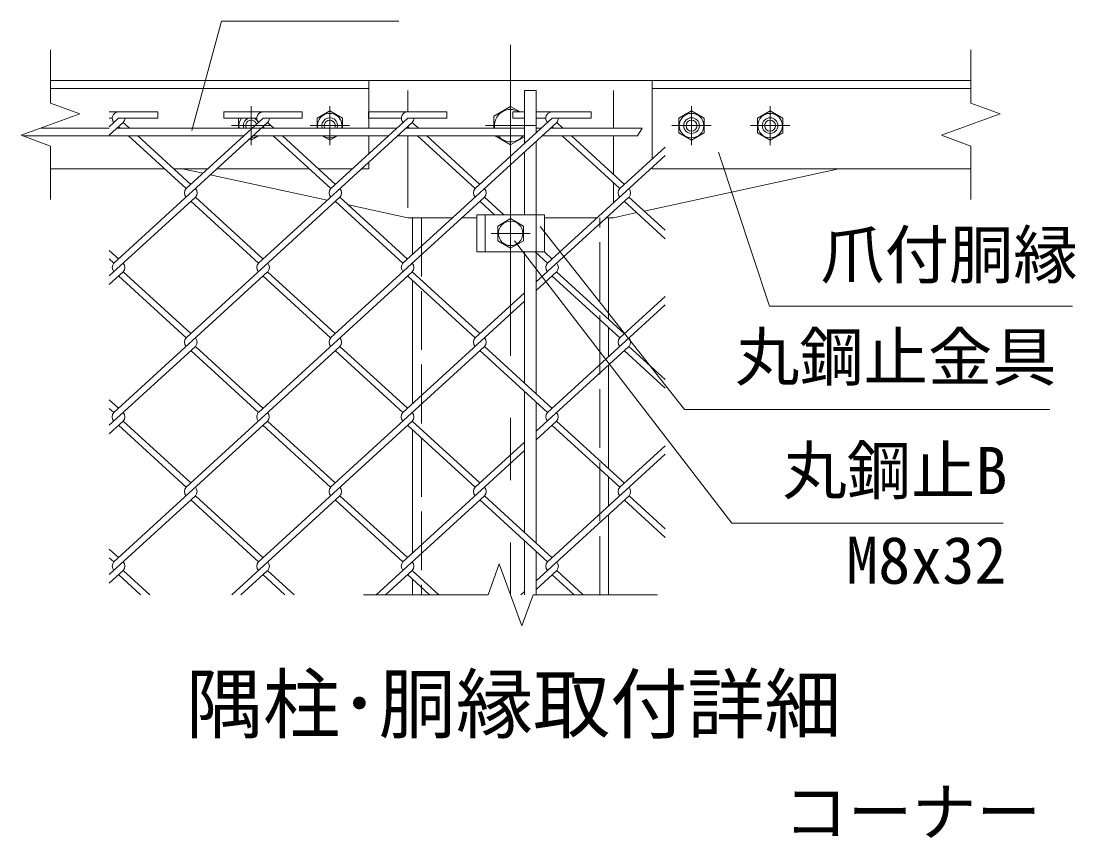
# Model space of a CAD drawing. Units: millimetres at full size; details may follow other scales. Extents: x -8400 to 8400, y -5940 to 5940.
# Drawn here: x 1756 to 3908, y 2171 to 3839 of the extents above; entities that cross this region are included whole.
import ezdxf
from ezdxf.enums import TextEntityAlignment as Align

# ---------------------------------------------------------------- set-up
doc = ezdxf.new("R2010")
doc.units = ezdxf.units.MM
doc.header["$LTSCALE"] = 20
doc.linetypes.add('DASHED', pattern=[7.5, 6, -1.5])
doc.linetypes.add('USER1', pattern=[50.8, 31.75, -6.35, 6.35, -6.35])
for name, color, linetype, lineweight in [('0-0_D-STR1', 1, 'Continuous', 18), ('0-1_D-BMK', 2, 'USER1', 13), ('0-2_D-STR3', 3, 'Continuous', 13), ('0-4_D-STR-DIM', 7, 'Continuous', 13), ('0-8_D-STR-TXT', 7, 'Continuous', 13), ('0-9_D-TTL-TXT', 7, 'Continuous', 13), ('0-A_D-STR2', 7, 'Continuous', 13)]:
    doc.layers.add(name, color=color, linetype=linetype, lineweight=lineweight)
doc.styles.add('ＭＳ ゴシック', font='')
doc.styles.get('ＭＳ ゴシック').set_extended_font_data('MS Gothic')

msp = doc.modelspace()

# ---------------------------------------------------------------- linework, layer by layer
at = {"layer": '0-0_D-STR1'}
for p, q in [((2465.49, 3717.97), (1815.49, 3717.97)), ((2465.49, 3717.97), (2465.49, 3620.97)), ((3043.75, 3717.97), (3043.75, 3558.28)), ((3043.75, 3717.97), (3693.75, 3717.97)), ((2465.49, 3701.97), (1815.49, 3701.97)), ((3043.75, 3701.97), (3693.75, 3701.97)), ((2465.49, 3604.97), (2465.49, 3568.88)), ((2465.49, 3551.95), (2465.49, 3537.97)), ((2048.13, 3537.97), (1815.49, 3537.97)), ((2136.85, 3537.97), (2067.07, 3537.97)), ((2343.04, 3537.97), (2155.33, 3537.97)), ((2431.76, 3537.97), (2361.98, 3537.97)), ((2465.49, 3537.97), (2450.24, 3537.97)), ((3043.75, 3540.91), (3043.75, 3537.97)), ((3043.75, 3537.97), (3693.75, 3537.97)), ((2554.62, 3437.97), (2554.62, 3362.95)), ((2954.62, 3437.97), (2954.62, 3230.43)), ((2554.62, 3309.37), (2554.62, 3058.42)), ((2954.62, 3213.07), (2954.62, 3154.72)), ((2954.62, 3137.36), (2954.62, 2925.47)), ((2554.62, 3004.45), (2554.62, 2753.47)), ((2954.62, 2908.11), (2954.62, 2849.33)), ((2954.62, 2831.97), (2954.62, 2667.97)), ((2554.62, 2699.49), (2554.62, 2667.97))]:
    msp.add_line(p, q, dxfattribs=at)
at = {"layer": '0-0_D-STR1', "linetype": 'DASHED'}
for p, q in [((2572.62, 3437.97), (2572.62, 2667.97)), ((2936.62, 2667.97), (2936.62, 3437.97))]:
    msp.add_line(p, q, dxfattribs=at)
at = {"layer": '0-1_D-BMK'}
for p, q in [((2754.62, 3791), (2754.62, 2667.97)), ((2225.13, 3585.97), (2225.13, 3665.97)), ((2385.49, 3585.97), (2385.49, 3665.97)), ((3123.75, 3585.97), (3123.75, 3665.97)), ((3284.11, 3585.97), (3284.11, 3665.97)), ((2185.13, 3625.97), (2265.13, 3625.97)), ((2345.49, 3625.97), (2425.49, 3625.97)), ((2805.62, 3625.97), (2703.62, 3625.97)), ((3163.75, 3625.97), (3083.75, 3625.97)), ((3324.11, 3625.97), (3244.11, 3625.97)), ((2714.62, 3405.97), (2794.62, 3405.97))]:
    msp.add_line(p, q, dxfattribs=at)
at = {"layer": '0-2_D-STR3'}
for p, q in [((2084.62, 3717.97), (3424.62, 3717.97)), ((2544.62, 3697.97), (2544.62, 3654.12)), ((2782.62, 3697.97), (2806.62, 3697.97)), ((2782.62, 3589.23), (2782.62, 3697.97)), ((2806.62, 3611.22), (2806.62, 3697.97)), ((2964.62, 3697.97), (2964.62, 3620.97)), ((2754.62, 3665.23), (2774.21, 3653.92)), ((2199.13, 3640.98), (2199.36, 3641.12)), ((2199.13, 3620.97), (2199.13, 3640.98)), ((2359.49, 3640.98), (2385.49, 3655.99)), ((2359.49, 3620.97), (2359.49, 3640.98)), ((2385.49, 3655.99), (2411.49, 3640.98)), ((2411.49, 3640.98), (2411.49, 3620.97)), ((3123.75, 3655.99), (3097.75, 3640.98)), ((3097.75, 3640.98), (3097.75, 3610.96)), ((3149.75, 3640.98), (3123.75, 3655.99)), ((3149.75, 3610.96), (3149.75, 3640.98)), ((3284.11, 3655.99), (3258.11, 3640.98)), ((3258.11, 3640.98), (3258.11, 3610.96)), ((3310.11, 3640.98), (3284.11, 3655.99)), ((3310.11, 3610.96), (3310.11, 3640.98)), ((1935.49, 3620.97), (1796.26, 3620.97)), ((2522.34, 3620.97), (1951.47, 3620.97)), ((2251.13, 3622.19), (2251.13, 3620.97)), ((2782.62, 3620.97), (2540.82, 3620.97)), ((2544.62, 3623.49), (2544.62, 3620.97)), ((2817.25, 3620.97), (2806.62, 3620.97)), ((3022.92, 3620.97), (2836.2, 3620.97)), ((2209.97, 3604.97), (1758.87, 3604.97)), ((2209.79, 3604.8), (2209.5, 3604.97)), ((2225.13, 3595.95), (2221.12, 3598.26)), ((2240.75, 3604.97), (2225.13, 3595.95)), ((2504.88, 3604.97), (2228.44, 3604.97)), ((2385.49, 3595.95), (2369.86, 3604.97)), ((2401.12, 3604.97), (2385.49, 3595.95)), ((2782.62, 3604.97), (2523.35, 3604.97)), ((2544.62, 3604.97), (2544.62, 3457.97)), ((2754.62, 3586.71), (2722.99, 3604.97)), ((2782.62, 3602.88), (2754.62, 3586.71)), ((3013.69, 3604.97), (2818.74, 3604.97)), ((2964.62, 3604.97), (2964.62, 3526.23)), ((3097.75, 3610.96), (3123.75, 3595.95)), ((3123.75, 3595.95), (3149.75, 3610.96)), ((3258.11, 3610.96), (3284.11, 3595.95)), ((3284.11, 3595.95), (3310.11, 3610.96)), ((2806.62, 3443.97), (2806.62, 3593.86)), ((2782.62, 3443.97), (2782.62, 3571.87)), ((2084.62, 3537.97), (2126.84, 3528.79)), ((3027.15, 3451.56), (3424.62, 3537.97)), ((2141.77, 3525.55), (2380.13, 3473.73)), ((2964.62, 3508.87), (2964.62, 3468.41)), ((2395.44, 3470.4), (2398.57, 3469.72)), ((2423.41, 3464.32), (2544.62, 3437.97)), ((2964.62, 3437.97), (3011.84, 3448.24)), ((2544.62, 3437.97), (2636.49, 3437.97)), ((2654.96, 3437.97), (2685.82, 3437.97)), ((2685.82, 3443.97), (2823.42, 3443.97)), ((2685.82, 3443.97), (2685.82, 3367.97)), ((2728.62, 3420.98), (2754.62, 3435.99)), ((2754.62, 3435.99), (2780.62, 3420.98)), ((2823.42, 3443.97), (2823.42, 3367.97)), ((2823.42, 3437.97), (2931.4, 3437.97)), ((2949.87, 3437.97), (2964.62, 3437.97)), ((2728.62, 3390.96), (2728.62, 3420.98)), ((2780.62, 3420.98), (2780.62, 3390.96)), ((2754.62, 3375.95), (2728.62, 3390.96)), ((2780.62, 3390.96), (2754.62, 3375.95)), ((2685.82, 3367.97), (2823.42, 3367.97)), ((2782.62, 3100.44), (2782.62, 3367.97)), ((2806.62, 3078.45), (2806.62, 3366.05)), ((2782.62, 2795.53), (2782.62, 3083.08)), ((2806.62, 2773.54), (2806.62, 3061.09)), ((2782.62, 2667.97), (2782.62, 2778.17)), ((2806.62, 2667.97), (2806.62, 2756.18))]:
    msp.add_line(p, q, dxfattribs=at)
at = {"layer": '0-2_D-STR3', "linetype": 'DASHED'}
for p, q in [((2702.62, 3443.97), (2702.62, 3367.97)), ((2806.62, 3443.97), (2806.62, 3367.97))]:
    msp.add_line(p, q, dxfattribs=at)
at = {"layer": '0-2_D-STR3'}
msp.add_lwpolyline([(2720.62, 3620.97), (2720.62, 3645.6), (2754.62, 3665.23)], dxfattribs=at)
for centre, radius in [((3123.75, 3625.97), 25), ((3123.75, 3625.97), 16), ((3284.11, 3625.97), 25), ((3284.11, 3625.97), 16), ((3123.75, 3625.97), 11.2), ((3284.11, 3625.97), 11.2), ((2754.62, 3405.97), 25)]:
    msp.add_circle(centre, radius, dxfattribs=at)
for centre, radius, start, end in [((2225.13, 3625.97), 25, 142.70925, 191.53696), ((2225.13, 3625.97), 16, 108.79877, 198.20996), ((2225.13, 3625.97), 16, 23.36442, 71.20123), ((2385.49, 3625.97), 25, 348.46304, 191.53696), ((2385.49, 3625.97), 16, 341.79004, 198.20996), ((2754.62, 3625.97), 33, 57.87216, 188.71474), ((2225.13, 3625.97), 11.2, 14.57649, 206.51477), ((2225.13, 3625.97), 25, 348.46304, 353.73998), ((2385.49, 3625.97), 11.2, 333.48523, 206.51477), ((2225.13, 3625.97), 25, 267.65321, 302.85988), ((2385.49, 3625.97), 25, 237.14012, 302.85988), ((2754.62, 3625.97), 33, 219.5212, 320.4788)]:
    msp.add_arc(centre, radius, start, end, dxfattribs=at)
at = {"layer": '0-4_D-STR-DIM'}
for p, q in [((1815.49, 3780.97), (1815.49, 3671.58)), ((3693.75, 3780.97), (3693.75, 3671.58)), ((1815.49, 3671.58), (1875.4, 3649.77)), ((3693.75, 3671.58), (3753.65, 3649.77)), ((1875.4, 3649.77), (1755.59, 3606.17)), ((3753.65, 3649.77), (3633.84, 3606.17)), ((3022.92, 3620.97), (3013.69, 3604.97)), ((1755.59, 3606.17), (1815.49, 3584.36)), ((3633.84, 3606.17), (3693.75, 3584.36)), ((1815.49, 3584.36), (1815.49, 3474.97)), ((3693.75, 3584.36), (3693.75, 3474.97)), ((2731.53, 2731.4), (2708.44, 2667.97)), ((2777.7, 2604.54), (2731.53, 2731.4)), ((2454.62, 2667.97), (2708.44, 2667.97)), ((2800.79, 2667.97), (2777.7, 2604.54)), ((2800.79, 2667.97), (3054.62, 2667.97))]:
    msp.add_line(p, q, dxfattribs=at)
at = {"layer": '0-8_D-STR-TXT'}
for points in [[(2526.64, 3839.46), (2164.9, 3839.46), (2103.74, 3615.79)], [(3901.13, 3257.45), (3283.03, 3257.45), (3178.89, 3571.96)], [(3854.8, 3046.06), (3109.3, 3046.06), (2815, 3420.03)], [(3759.66, 2814.42), (3206.03, 2814.42), (2762.32, 3390.67)]]:
    msp.add_lwpolyline(points, dxfattribs=at)
at = {"layer": '0-A_D-STR2'}
for p, q in [((1935.49, 3653.92), (2034.51, 3653.92)), ((1954.51, 3641.12), (1935.49, 3623.69)), ((1935.49, 3641.12), (1941.66, 3641.12)), ((2249.42, 3641.12), (2092.49, 3497.32)), ((2169.42, 3653.92), (2329.42, 3653.92)), ((2169.42, 3641.12), (2169.42, 3653.92)), ((2169.42, 3641.12), (2236.57, 3641.12)), ((2249.42, 3641.12), (2329.42, 3641.12)), ((2329.42, 3641.12), (2329.42, 3653.92)), ((2544.55, 3641.32), (2387.4, 3497.32)), ((2464.55, 3654.12), (2624.55, 3654.12)), ((2464.55, 3641.32), (2464.55, 3654.12)), ((2464.55, 3641.32), (2531.7, 3641.32)), ((2839.24, 3641.12), (2682.31, 3497.32)), ((2759.24, 3653.92), (2782.62, 3653.92)), ((2759.24, 3641.12), (2759.24, 3653.92)), ((2759.24, 3641.12), (2782.62, 3641.12)), ((2806.62, 3653.92), (2919.24, 3653.92)), ((2806.62, 3641.12), (2826.39, 3641.12)), ((2839.24, 3641.12), (2919.24, 3641.12)), ((2919.24, 3641.12), (2919.24, 3653.92)), ((1963.98, 3632.44), (1935.49, 3606.33)), ((2258.65, 3632.65), (1944.82, 3345.08)), ((1957.55, 3620.97), (1954.51, 3623.76)), ((1976.49, 3620.97), (1963.98, 3632.44)), ((2553.57, 3632.65), (2239.73, 3345.08)), ((2252.46, 3620.97), (2249.18, 3623.97)), ((2271.4, 3620.97), (2258.65, 3632.65)), ((2848.71, 3632.44), (2534.86, 3344.84)), ((2547.37, 3620.97), (2544.09, 3623.97)), ((2566.31, 3620.97), (2553.57, 3632.65)), ((2842.28, 3620.97), (2839.24, 3623.76)), ((2861.23, 3620.97), (2848.71, 3632.44)), ((2092.49, 3497.32), (1975.01, 3604.97)), ((2101.96, 3506), (1993.95, 3604.97)), ((2387.4, 3497.32), (2269.92, 3604.97)), ((2396.87, 3506), (2288.86, 3604.97)), ((2682.31, 3497.32), (2564.83, 3604.97)), ((2691.78, 3506), (2583.78, 3604.97)), ((2977.22, 3497.32), (2859.74, 3604.97)), ((2986.7, 3506), (2878.69, 3604.97)), ((3069.91, 3582.25), (2977.22, 3497.32)), ((3069.91, 3564.89), (2829.77, 3344.84)), ((2111.2, 3480.17), (1935.49, 3319.17)), ((2406.11, 3480.17), (2092.28, 3192.6)), ((2239.73, 3345.08), (2101.75, 3471.51)), ((2249.2, 3353.76), (2111.22, 3480.2)), ((2701.02, 3480.17), (2387.19, 3192.6)), ((2534.86, 3344.84), (2396.64, 3471.49)), ((2544.33, 3353.52), (2406.11, 3480.17)), ((2721.58, 3443.97), (2691.55, 3471.49)), ((2740.53, 3443.97), (2701.02, 3480.17)), ((2995.93, 3480.17), (2806.62, 3306.7)), ((3069.91, 3395.03), (2986.46, 3471.49)), ((3069.91, 3412.39), (2995.93, 3480.17)), ((1954.29, 3353.76), (1935.49, 3370.99)), ((2829.77, 3344.84), (2804.52, 3367.97)), ((2839.24, 3353.52), (2823.47, 3367.97)), ((1944.82, 3345.08), (1935.49, 3353.63)), ((1963.77, 3327.72), (1935.49, 3301.81)), ((2258.68, 3327.72), (1944.82, 3040.12)), ((2092.28, 3192.6), (1954.29, 3319.04)), ((2101.75, 3201.28), (1963.77, 3327.72)), ((2553.57, 3327.69), (2239.73, 3040.12)), ((2387.19, 3192.6), (2249.2, 3319.04)), ((2396.66, 3201.28), (2258.68, 3327.72)), ((2682.07, 3192.58), (2544.92, 3318.26)), ((2691.55, 3201.26), (2553.57, 3327.69)), ((2848.48, 3327.69), (2806.62, 3289.34)), ((2977.22, 3192.36), (2839, 3319.01)), ((2986.7, 3201.04), (2848.48, 3327.69)), ((2782.62, 3284.71), (2682.07, 3192.58)), ((3069.91, 3277.29), (2977.22, 3192.36)), ((2782.62, 3267.35), (2534.64, 3040.12)), ((3069.91, 3260.36), (2829.53, 3040.1)), ((2111.22, 3175.24), (1935.49, 3014.21)), ((2406.13, 3175.24), (2092.28, 2887.64)), ((2239.73, 3040.12), (2102.57, 3165.8)), ((2249.2, 3048.8), (2111.22, 3175.24)), ((2701.02, 3175.22), (2387.19, 2887.64)), ((2534.64, 3040.12), (2396.66, 3166.56)), ((2544.12, 3048.8), (2406.13, 3175.24)), ((2829.53, 3040.1), (2691.55, 3166.53)), ((2839, 3048.78), (2701.02, 3175.22)), ((2995.93, 3175.22), (2806.62, 3001.74)), ((3069.91, 3090.07), (2986.46, 3166.53)), ((3069.91, 3107.43), (2995.93, 3175.22)), ((1954.29, 3048.8), (1935.49, 3066.03)), ((1944.82, 3040.12), (1935.49, 3048.67)), ((1963.77, 3022.76), (1935.49, 2996.85)), ((2258.68, 3022.76), (1944.82, 2735.16)), ((2092.28, 2887.64), (1954.29, 3014.08)), ((2101.75, 2896.32), (1963.76, 3022.76)), ((2553.59, 3022.76), (2239.73, 2735.16)), ((2387.19, 2887.64), (2249.2, 3014.08)), ((2396.66, 2896.32), (2258.68, 3022.76)), ((2682.1, 2887.64), (2544.12, 3014.08)), ((2691.57, 2896.32), (2553.59, 3022.76)), ((2848.48, 3022.74), (2806.62, 2984.38)), ((2977.22, 2887.4), (2839, 3014.06)), ((2986.7, 2896.08), (2848.48, 3022.74)), ((2782.62, 2979.75), (2682.1, 2887.64)), ((3069.91, 2972.33), (2977.22, 2887.4)), ((2782.62, 2962.39), (2534.64, 2735.16)), ((3069.91, 2954.97), (2829.79, 2734.94)), ((2111.22, 2870.28), (1935.49, 2709.25)), ((2249.2, 2743.84), (2111.22, 2870.28)), ((2406.13, 2870.28), (2185.35, 2667.97)), ((2544.12, 2743.84), (2406.13, 2870.28)), ((2701.04, 2870.28), (2480.26, 2667.97)), ((2839.26, 2743.62), (2701.04, 2870.28)), ((2996.17, 2870.04), (2806.62, 2696.35)), ((3069.91, 2802.47), (2996.17, 2870.04)), ((2239.73, 2735.16), (2101.75, 2861.6)), ((2534.64, 2735.16), (2396.66, 2861.6)), ((2829.79, 2734.94), (2691.57, 2861.6)), ((3069.91, 2785.11), (2986.7, 2861.36)), ((1954.29, 2743.84), (1935.49, 2761.07)), ((1944.82, 2735.16), (1935.49, 2743.71)), ((1963.77, 2717.8), (1935.49, 2691.89)), ((2018.15, 2667.97), (1963.77, 2717.8)), ((2258.68, 2717.8), (2204.3, 2667.97)), ((2313.06, 2667.97), (2258.68, 2717.8)), ((2553.59, 2717.8), (2499.21, 2667.97)), ((2607.97, 2667.97), (2553.59, 2717.8)), ((2848.74, 2717.58), (2806.62, 2678.99)), ((2902.88, 2667.97), (2848.74, 2717.58)), ((1999.2, 2667.97), (1954.29, 2709.12)), ((2294.11, 2667.97), (2249.2, 2709.12)), ((2589.02, 2667.97), (2544.12, 2709.12)), ((2883.93, 2667.97), (2839.26, 2708.9)), ((2782.62, 2674.36), (2775.65, 2667.97))]:
    msp.add_line(p, q, dxfattribs=at)
for points in [[(1954.51, 3641.12), (2034.51, 3641.12), (2034.51, 3653.92)], [(2544.55, 3641.32), (2624.55, 3641.32), (2624.55, 3654.12)]]:
    msp.add_lwpolyline(points, dxfattribs=at)
for centre, start, end in [((1954.51, 3641.12), 95, 222.5), ((1954.51, 3641.12), 317.5, 0), ((2249.42, 3641.12), 85, 222.5), ((2249.42, 3641.12), 317.5, 0), ((2544.55, 3641.32), 85, 222.5), ((2544.33, 3641.12), 317.5, 0.89905), ((2839.24, 3641.12), 95, 222.5), ((2839.24, 3641.12), 317.5, 0), ((2101.96, 3488.64), 137.5, 222.5), ((2101.96, 3488.64), 317.5, 42.5), ((2396.87, 3488.64), 137.5, 222.5), ((2396.87, 3488.64), 317.5, 42.5), ((2691.78, 3488.64), 137.5, 222.5), ((2691.78, 3488.64), 317.5, 42.5), ((2986.7, 3488.64), 137.5, 222.5), ((2986.7, 3488.64), 317.5, 42.5), ((1954.51, 3336.16), 137.5, 222.5), ((1954.51, 3336.16), 317.5, 42.5), ((2249.42, 3336.16), 137.5, 222.5), ((2249.42, 3336.16), 317.5, 42.5), ((2544.33, 3336.16), 137.5, 222.5), ((2544.33, 3336.16), 317.5, 42.5), ((2839.24, 3336.16), 137.5, 222.5), ((2839.24, 3336.16), 317.5, 42.5), ((2101.75, 3183.92), 137.5, 222.5), ((2101.75, 3183.92), 317.5, 42.5), ((2396.87, 3183.68), 137.5, 222.5), ((2396.87, 3183.68), 317.5, 42.5), ((2691.78, 3183.68), 137.5, 222.5), ((2691.78, 3183.68), 317.5, 42.5), ((2986.7, 3183.68), 137.5, 222.5), ((2986.7, 3183.68), 317.5, 42.5), ((1954.27, 3031.42), 137.5, 222.5), ((1954.27, 3031.42), 317.5, 42.5), ((2249.18, 3031.42), 137.5, 222.5), ((2249.18, 3031.42), 317.5, 42.5), ((2544.09, 3031.42), 137.5, 222.5), ((2544.09, 3031.42), 317.5, 42.5), ((2839, 3031.42), 137.5, 222.5), ((2839, 3031.42), 317.5, 42.5), ((2101.75, 2878.96), 137.5, 222.5), ((2101.75, 2878.96), 317.5, 42.5), ((2396.87, 2878.72), 137.5, 222.5), ((2396.87, 2878.72), 317.5, 42.5), ((2691.78, 2878.72), 137.5, 222.5), ((2691.78, 2878.72), 317.5, 42.5), ((2986.7, 2878.72), 137.5, 222.5), ((2986.7, 2878.72), 317.5, 42.5), ((1954.53, 2726.26), 137.5, 222.5), ((1954.53, 2726.26), 317.5, 42.5), ((2249.44, 2726.26), 137.5, 222.5), ((2249.44, 2726.26), 317.5, 42.5), ((2544.35, 2726.26), 137.5, 222.5), ((2544.35, 2726.26), 317.5, 42.5), ((2839.26, 2726.26), 137.5, 222.5), ((2839.26, 2726.26), 317.5, 42.5)]:
    msp.add_arc(centre, 12.85, start, end, dxfattribs=at)

# ---------------------------------------------------------------- texts
at = {"layer": '0-8_D-STR-TXT', "style": 'ＭＳ ゴシック'}
for s, p in [('爪付胴縁', (3386.91, 3285.41)), ('丸鋼止金具', (3212.67, 3076.56)), ('丸鋼止B', (3309.41, 2844.67)), ('M8x32', (3439.35, 2661.61)), ('コーナー', (3311.72, 2147.58))]:
    msp.add_text(s, height=96.19, dxfattribs=at).set_placement(p, align=Align.BOTTOM_LEFT)
at = {"layer": '0-9_D-TTL-TXT', "style": 'ＭＳ ゴシック'}
msp.add_text('隅柱･胴縁取付詳細', height=115.4, dxfattribs=at).set_placement((2091.88, 2352.55), align=Align.BOTTOM_LEFT)

doc.saveas('drawing.dxf')
